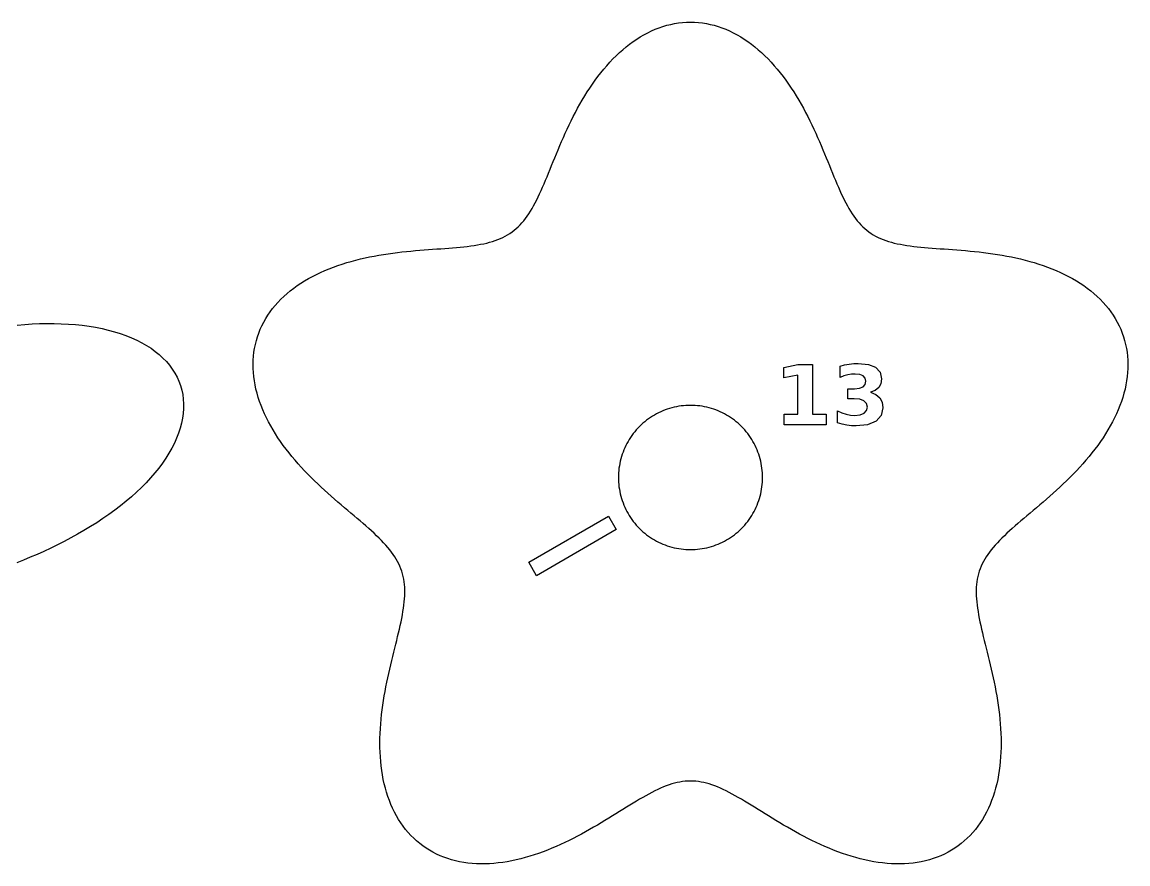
# Model space of a CAD drawing. Header units: millimetres. Extents: x 0 to 479, y 10 to 280.
# Drawn here: x 374.2 to 437.8, y 112.4 to 160.9 of the extents above; entities that cross this region are included whole.
import ezdxf

# ---------------------------------------------------------------- set-up
doc = ezdxf.new("R2010")
doc.units = ezdxf.units.MM
doc.layers.add('CUT', color=1, linetype='Continuous')
doc.layers.add('ENGRAVE', color=7, linetype='Continuous')

msp = doc.modelspace()

# ---------------------------------------------------------------- linework, layer by layer
at = {"layer": 'CUT'}
for points in [[(434.278, 134.471), (434.085, 134.285), (433.892, 134.103), (433.698, 133.924), (433.504, 133.749), (433.31, 133.576), (433.118, 133.407), (432.926, 133.241), (432.736, 133.078), (432.547, 132.918), (432.361, 132.76), (432.178, 132.606), (431.997, 132.454), (431.82, 132.304), (431.647, 132.157), (431.477, 132.012), (431.311, 131.869), (431.15, 131.727), (430.994, 131.588), (430.843, 131.449), (430.697, 131.312), (430.557, 131.176), (430.422, 131.041), (430.293, 130.907), (430.17, 130.772), (430.053, 130.639), (429.943, 130.505), (429.839, 130.37), (429.742, 130.236), (429.651, 130.101), (429.567, 129.964), (429.489, 129.827), (429.419, 129.688), (429.355, 129.548), (429.298, 129.406), (429.247, 129.262), (429.204, 129.116), (429.166, 128.968), (429.136, 128.817), (429.111, 128.663), (429.093, 128.507), (429.081, 128.347), (429.075, 128.184), (429.075, 128.018), (429.08, 127.848), (429.09, 127.675), (429.106, 127.498), (429.127, 127.317), (429.152, 127.133), (429.182, 126.944), (429.215, 126.752), (429.253, 126.555), (429.294, 126.354), (429.338, 126.149), (429.385, 125.94), (429.435, 125.727), (429.487, 125.51), (429.541, 125.289), (429.596, 125.064), (429.653, 124.835), (429.711, 124.602), (429.769, 124.365), (429.827, 124.125), (429.885, 123.881), (429.942, 123.634), (429.999, 123.384), (430.054, 123.131), (430.108, 122.875), (430.159, 122.616), (430.209, 122.355), (430.255, 122.092), (430.299, 121.826), (430.34, 121.559), (430.376, 121.291), (430.409, 121.021), (430.438, 120.751), (430.462, 120.48), (430.482, 120.208), (430.496, 119.937), (430.505, 119.666), (430.509, 119.395), (430.506, 119.125), (430.498, 118.857), (430.484, 118.589), (430.463, 118.324), (430.435, 118.061), (430.401, 117.801), (430.36, 117.543), (430.312, 117.289), (430.257, 117.038), (430.195, 116.791), (430.126, 116.548), (430.049, 116.309), (429.965, 116.076), (429.874, 115.847), (429.775, 115.624), (429.669, 115.407), (429.556, 115.195), (429.435, 114.99), (429.307, 114.791), (429.172, 114.599), (429.03, 114.414), (428.881, 114.236), (428.725, 114.066), (428.562, 113.904), (428.393, 113.749), (428.218, 113.602), (428.036, 113.464), (427.848, 113.333), (427.654, 113.212), (427.454, 113.098), (427.249, 112.994), (427.039, 112.898), (426.824, 112.811), (426.604, 112.733), (426.38, 112.664), (426.151, 112.604), (425.919, 112.553), (425.683, 112.51), (425.443, 112.477), (425.2, 112.452), (424.955, 112.435), (424.707, 112.428), (424.456, 112.429), (424.204, 112.438), (423.95, 112.455), (423.694, 112.48), (423.437, 112.513), (423.18, 112.554), (422.921, 112.602), (422.663, 112.657), (422.404, 112.719), (422.146, 112.788), (421.888, 112.863), (421.63, 112.945), (421.374, 113.032), (421.119, 113.124), (420.865, 113.221), (420.613, 113.324), (420.362, 113.431), (420.114, 113.541), (419.868, 113.656), (419.624, 113.774), (419.383, 113.895), (419.144, 114.019), (418.908, 114.144), (418.675, 114.272), (418.445, 114.401), (418.218, 114.531), (417.994, 114.662), (417.774, 114.793), (417.556, 114.924), (417.342, 115.055), (417.132, 115.184), (416.925, 115.312), (416.721, 115.439), (416.521, 115.564), (416.324, 115.686), (416.13, 115.806), (415.94, 115.922), (415.752, 116.035), (415.568, 116.145), (415.387, 116.25), (415.209, 116.351), (415.033, 116.448), (414.861, 116.539), (414.69, 116.626), (414.523, 116.707), (414.357, 116.782), (414.194, 116.852), (414.032, 116.916), (413.872, 116.973), (413.714, 117.024), (413.558, 117.068), (413.402, 117.106), (413.248, 117.137), (413.094, 117.162), (412.941, 117.179), (412.788, 117.19), (412.636, 117.193), (412.483, 117.19), (412.331, 117.179), (412.177, 117.162), (412.024, 117.137), (411.869, 117.106), (411.714, 117.068), (411.557, 117.024), (411.399, 116.973), (411.239, 116.916), (411.078, 116.852), (410.914, 116.782), (410.749, 116.707), (410.581, 116.626), (410.411, 116.539), (410.238, 116.448), (410.063, 116.351), (409.884, 116.25), (409.703, 116.145), (409.519, 116.035), (409.332, 115.922), (409.141, 115.806), (408.948, 115.686), (408.751, 115.564), (408.55, 115.439), (408.346, 115.312), (408.139, 115.184), (407.929, 115.055), (407.715, 114.924), (407.498, 114.793), (407.277, 114.662), (407.054, 114.531), (406.827, 114.401), (406.597, 114.272), (406.363, 114.144), (406.128, 114.019), (405.889, 113.895), (405.647, 113.774), (405.403, 113.656), (405.157, 113.541), (404.909, 113.431), (404.658, 113.324), (404.406, 113.221), (404.152, 113.124), (403.897, 113.032), (403.641, 112.945), (403.384, 112.863), (403.126, 112.788), (402.867, 112.719), (402.609, 112.657), (402.35, 112.602), (402.092, 112.554), (401.834, 112.513), (401.577, 112.48), (401.322, 112.455), (401.068, 112.438), (400.815, 112.429), (400.565, 112.428), (400.316, 112.435), (400.071, 112.452), (399.828, 112.477), (399.589, 112.51), (399.352, 112.553), (399.12, 112.604), (398.891, 112.664), (398.667, 112.733), (398.447, 112.811), (398.232, 112.898), (398.022, 112.994), (397.817, 113.098), (397.617, 113.212), (397.424, 113.333), (397.236, 113.464), (397.054, 113.602), (396.878, 113.749), (396.709, 113.904), (396.546, 114.066), (396.39, 114.236), (396.241, 114.414), (396.099, 114.599), (395.964, 114.791), (395.836, 114.99), (395.715, 115.195), (395.602, 115.407), (395.496, 115.624), (395.397, 115.847), (395.306, 116.076), (395.222, 116.309), (395.145, 116.548), (395.076, 116.791), (395.014, 117.038), (394.959, 117.289), (394.911, 117.543), (394.87, 117.801), (394.836, 118.061), (394.809, 118.324), (394.788, 118.589), (394.773, 118.857), (394.765, 119.125), (394.763, 119.395), (394.766, 119.666), (394.775, 119.937), (394.79, 120.208), (394.809, 120.48), (394.833, 120.751), (394.862, 121.021), (394.895, 121.291), (394.932, 121.559), (394.972, 121.826), (395.016, 122.092), (395.063, 122.355), (395.112, 122.616), (395.164, 122.875), (395.217, 123.131), (395.273, 123.384), (395.329, 123.634), (395.386, 123.881), (395.444, 124.125), (395.503, 124.365), (395.561, 124.602), (395.618, 124.835), (395.675, 125.064), (395.73, 125.289), (395.784, 125.51), (395.836, 125.727), (395.886, 125.94), (395.933, 126.149), (395.977, 126.354), (396.018, 126.555), (396.056, 126.752), (396.09, 126.944), (396.119, 127.133), (396.145, 127.317), (396.165, 127.498), (396.181, 127.675), (396.191, 127.848), (396.197, 128.018), (396.196, 128.184), (396.19, 128.347), (396.178, 128.507), (396.16, 128.663), (396.136, 128.817), (396.105, 128.968), (396.068, 129.116), (396.024, 129.262), (395.973, 129.406), (395.916, 129.548), (395.852, 129.688), (395.782, 129.827), (395.704, 129.964), (395.62, 130.101), (395.53, 130.236), (395.432, 130.37), (395.328, 130.505), (395.218, 130.639), (395.101, 130.772), (394.978, 130.907), (394.849, 131.041), (394.715, 131.176), (394.574, 131.312), (394.428, 131.449), (394.277, 131.588), (394.121, 131.727), (393.96, 131.869), (393.794, 132.012), (393.625, 132.157), (393.451, 132.304), (393.274, 132.454), (393.093, 132.606), (392.91, 132.76), (392.724, 132.918), (392.536, 133.078), (392.345, 133.241), (392.154, 133.407), (391.961, 133.576), (391.767, 133.749), (391.573, 133.924), (391.38, 134.103), (391.186, 134.285), (390.994, 134.471), (390.802, 134.66), (390.613, 134.852), (390.425, 135.047), (390.24, 135.246), (390.058, 135.448), (389.879, 135.653), (389.704, 135.862), (389.532, 136.073), (389.366, 136.287), (389.204, 136.504), (389.047, 136.723), (388.896, 136.946), (388.751, 137.17), (388.612, 137.397), (388.479, 137.626), (388.354, 137.857), (388.235, 138.089), (388.124, 138.323), (388.021, 138.558), (387.926, 138.795), (387.84, 139.032), (387.762, 139.27), (387.692, 139.508), (387.632, 139.747), (387.58, 139.985), (387.538, 140.224), (387.506, 140.461), (387.483, 140.698), (387.469, 140.934), (387.466, 141.169), (387.472, 141.402), (387.488, 141.634), (387.514, 141.863), (387.55, 142.09), (387.596, 142.315), (387.652, 142.537), (387.718, 142.756), (387.794, 142.972), (387.879, 143.184), (387.974, 143.393), (388.078, 143.598), (388.192, 143.799), (388.315, 143.996), (388.447, 144.188), (388.588, 144.376), (388.737, 144.559), (388.895, 144.737), (389.061, 144.91), (389.235, 145.078), (389.417, 145.241), (389.606, 145.399), (389.802, 145.551), (390.005, 145.697), (390.215, 145.838), (390.431, 145.974), (390.652, 146.103), (390.88, 146.228), (391.112, 146.346), (391.349, 146.459), (391.591, 146.566), (391.837, 146.668), (392.086, 146.764), (392.339, 146.855), (392.595, 146.941), (392.853, 147.021), (393.114, 147.096), (393.377, 147.167), (393.641, 147.232), (393.906, 147.293), (394.172, 147.349), (394.439, 147.401), (394.706, 147.449), (394.972, 147.493), (395.238, 147.533), (395.503, 147.57), (395.766, 147.604), (396.028, 147.635), (396.288, 147.663), (396.546, 147.689), (396.802, 147.712), (397.054, 147.734), (397.304, 147.754), (397.551, 147.773), (397.794, 147.791), (398.033, 147.808), (398.268, 147.825), (398.5, 147.842), (398.727, 147.859), (398.949, 147.877), (399.167, 147.895), (399.38, 147.915), (399.589, 147.936), (399.793, 147.959), (399.991, 147.984), (400.185, 148.012), (400.373, 148.042), (400.557, 148.075), (400.735, 148.111), (400.908, 148.151), (401.076, 148.194), (401.239, 148.242), (401.397, 148.293), (401.55, 148.35), (401.698, 148.41), (401.841, 148.476), (401.98, 148.547), (402.114, 148.623), (402.244, 148.704), (402.369, 148.791), (402.49, 148.883), (402.608, 148.981), (402.721, 149.085), (402.831, 149.195), (402.938, 149.311), (403.042, 149.433), (403.142, 149.561), (403.24, 149.696), (403.336, 149.836), (403.429, 149.982), (403.52, 150.135), (403.61, 150.293), (403.698, 150.457), (403.785, 150.627), (403.871, 150.803), (403.956, 150.984), (404.041, 151.17), (404.125, 151.362), (404.21, 151.559), (404.295, 151.761), (404.381, 151.967), (404.467, 152.178), (404.554, 152.392), (404.643, 152.611), (404.734, 152.833), (404.826, 153.059), (404.92, 153.287), (405.016, 153.519), (405.115, 153.752), (405.216, 153.988), (405.32, 154.225), (405.428, 154.464), (405.538, 154.703), (405.651, 154.944), (405.768, 155.184), (405.889, 155.424), (406.013, 155.664), (406.141, 155.903), (406.273, 156.14), (406.409, 156.376), (406.548, 156.61), (406.692, 156.841), (406.84, 157.069), (406.992, 157.294), (407.149, 157.515), (407.309, 157.732), (407.474, 157.944), (407.642, 158.152), (407.815, 158.354), (407.992, 158.551), (408.172, 158.741), (408.357, 158.926), (408.545, 159.103), (408.737, 159.274), (408.933, 159.437), (409.131, 159.593), (409.334, 159.741), (409.539, 159.881), (409.747, 160.012), (409.958, 160.134), (410.172, 160.248), (410.388, 160.352), (410.606, 160.448), (410.826, 160.533), (411.049, 160.609), (411.272, 160.675), (411.497, 160.731), (411.724, 160.777), (411.951, 160.813), (412.179, 160.839), (412.407, 160.855), (412.636, 160.86), (412.864, 160.855), (413.093, 160.839), (413.32, 160.813), (413.548, 160.777), (413.774, 160.731), (413.999, 160.675), (414.223, 160.609), (414.445, 160.533), (414.665, 160.448), (414.883, 160.352), (415.1, 160.248), (415.313, 160.134), (415.524, 160.012), (415.732, 159.881), (415.938, 159.741), (416.14, 159.593), (416.339, 159.437), (416.534, 159.274), (416.726, 159.103), (416.914, 158.926), (417.099, 158.741), (417.28, 158.551), (417.456, 158.354), (417.629, 158.152), (417.798, 157.944), (417.962, 157.732), (418.123, 157.515), (418.279, 157.294), (418.431, 157.069), (418.579, 156.841), (418.723, 156.61), (418.863, 156.376), (418.999, 156.14), (419.13, 155.903), (419.258, 155.664), (419.383, 155.424), (419.503, 155.184), (419.62, 154.944), (419.733, 154.703), (419.844, 154.464), (419.951, 154.225), (420.055, 153.988), (420.156, 153.752), (420.255, 153.519), (420.351, 153.287), (420.446, 153.059), (420.538, 152.833), (420.628, 152.611), (420.717, 152.392), (420.804, 152.178), (420.891, 151.967), (420.976, 151.761), (421.061, 151.559), (421.146, 151.362), (421.231, 151.17), (421.315, 150.984), (421.401, 150.803), (421.487, 150.627), (421.573, 150.457), (421.661, 150.293), (421.751, 150.135), (421.842, 149.982), (421.936, 149.836), (422.031, 149.696), (422.129, 149.561), (422.23, 149.433), (422.333, 149.311), (422.44, 149.195), (422.55, 149.085), (422.664, 148.981), (422.781, 148.883), (422.902, 148.791), (423.028, 148.704), (423.157, 148.623), (423.291, 148.547), (423.43, 148.476), (423.573, 148.41), (423.721, 148.35), (423.874, 148.293), (424.032, 148.242), (424.195, 148.194), (424.363, 148.151), (424.536, 148.111), (424.715, 148.075), (424.898, 148.042), (425.086, 148.012), (425.28, 147.984), (425.479, 147.959), (425.682, 147.936), (425.891, 147.915), (426.104, 147.895), (426.322, 147.877), (426.545, 147.859), (426.772, 147.842), (427.003, 147.825), (427.238, 147.808), (427.478, 147.791), (427.721, 147.773), (427.967, 147.754), (428.217, 147.734), (428.47, 147.712), (428.725, 147.689), (428.983, 147.663), (429.243, 147.635), (429.505, 147.604), (429.769, 147.57), (430.033, 147.533), (430.299, 147.493), (430.566, 147.449), (430.832, 147.401), (431.099, 147.349), (431.365, 147.293), (431.63, 147.232), (431.894, 147.167), (432.157, 147.096), (432.418, 147.021), (432.676, 146.941), (432.932, 146.855), (433.185, 146.764), (433.435, 146.668), (433.68, 146.566), (433.922, 146.459), (434.159, 146.346), (434.392, 146.228), (434.619, 146.103), (434.84, 145.974), (435.056, 145.838), (435.266, 145.697), (435.469, 145.551), (435.665, 145.399), (435.854, 145.241), (436.036, 145.078), (436.21, 144.91), (436.376, 144.737), (436.534, 144.559), (436.684, 144.376), (436.825, 144.188), (436.957, 143.996), (437.079, 143.799), (437.193, 143.598), (437.298, 143.393), (437.393, 143.184), (437.478, 142.972), (437.553, 142.756), (437.619, 142.537), (437.675, 142.315), (437.721, 142.09), (437.757, 141.863), (437.783, 141.634), (437.799, 141.402), (437.805, 141.169), (437.802, 140.934), (437.789, 140.698), (437.765, 140.461), (437.733, 140.224), (437.691, 139.985), (437.64, 139.747), (437.579, 139.508), (437.51, 139.27), (437.432, 139.032), (437.345, 138.795), (437.25, 138.558), (437.147, 138.323), (437.036, 138.089), (436.918, 137.857), (436.792, 137.626), (436.66, 137.397), (436.521, 137.17), (436.375, 136.946), (436.224, 136.723), (436.068, 136.504), (435.906, 136.287), (435.739, 136.073), (435.568, 135.862), (435.392, 135.653), (435.213, 135.448), (435.031, 135.246), (434.846, 135.047), (434.659, 134.852), (434.469, 134.66), (434.278, 134.471)], [(416.783, 134.796), (416.777, 134.931), (416.766, 135.067), (416.75, 135.201), (416.73, 135.336), (416.706, 135.469), (416.677, 135.602), (416.644, 135.734), (416.607, 135.864), (416.565, 135.994), (416.52, 136.122), (416.47, 136.248), (416.416, 136.372), (416.358, 136.495), (416.296, 136.616), (416.23, 136.735), (416.16, 136.851), (416.086, 136.965), (416.009, 137.077), (415.928, 137.186), (415.844, 137.292), (415.756, 137.396), (415.665, 137.497), (415.57, 137.594), (415.473, 137.689), (415.372, 137.78), (415.268, 137.868), (415.162, 137.952), (415.053, 138.033), (414.941, 138.11), (414.827, 138.184), (414.711, 138.254), (414.592, 138.32), (414.471, 138.382), (414.348, 138.44), (414.224, 138.494), (414.097, 138.544), (413.97, 138.59), (413.84, 138.631), (413.71, 138.668), (413.578, 138.701), (413.445, 138.73), (413.312, 138.754), (413.177, 138.774), (413.042, 138.79), (412.907, 138.801), (412.771, 138.808), (412.636, 138.81), (412.5, 138.808), (412.364, 138.801), (412.229, 138.79), (412.094, 138.774), (411.96, 138.754), (411.826, 138.73), (411.693, 138.701), (411.562, 138.668), (411.431, 138.631), (411.302, 138.59), (411.174, 138.544), (411.048, 138.494), (410.923, 138.44), (410.8, 138.382), (410.679, 138.32), (410.561, 138.254), (410.444, 138.184), (410.33, 138.11), (410.218, 138.033), (410.109, 137.952), (410.003, 137.868), (409.899, 137.78), (409.799, 137.689), (409.701, 137.594), (409.607, 137.497), (409.516, 137.396), (409.428, 137.292), (409.343, 137.186), (409.262, 137.077), (409.185, 136.965), (409.111, 136.851), (409.042, 136.735), (408.976, 136.616), (408.914, 136.495), (408.856, 136.372), (408.802, 136.248), (408.752, 136.122), (408.706, 135.994), (408.664, 135.864), (408.627, 135.734), (408.594, 135.602), (408.565, 135.469), (408.541, 135.336), (408.521, 135.201), (408.506, 135.067), (408.495, 134.931), (408.488, 134.796), (408.486, 134.66), (408.488, 134.524), (408.495, 134.388), (408.506, 134.253), (408.521, 134.118), (408.541, 133.984), (408.565, 133.85), (408.594, 133.717), (408.627, 133.586), (408.664, 133.455), (408.706, 133.326), (408.752, 133.198), (408.802, 133.072), (408.856, 132.947), (408.914, 132.824), (408.976, 132.703), (409.042, 132.585), (409.111, 132.468), (409.185, 132.354), (409.262, 132.242), (409.343, 132.133), (409.428, 132.027), (409.516, 131.923), (409.607, 131.823), (409.701, 131.725), (409.799, 131.631), (409.899, 131.54), (410.003, 131.452), (410.109, 131.367), (410.218, 131.286), (410.33, 131.209), (410.444, 131.136), (410.561, 131.066), (410.679, 131), (410.8, 130.938), (410.923, 130.88), (411.048, 130.826), (411.174, 130.776), (411.302, 130.73), (411.431, 130.688), (411.562, 130.651), (411.693, 130.618), (411.826, 130.589), (411.96, 130.565), (412.094, 130.545), (412.229, 130.53), (412.364, 130.519), (412.5, 130.512), (412.636, 130.51), (412.771, 130.512), (412.907, 130.519), (413.042, 130.53), (413.177, 130.545), (413.312, 130.565), (413.445, 130.589), (413.578, 130.618), (413.71, 130.651), (413.84, 130.688), (413.97, 130.73), (414.097, 130.776), (414.224, 130.826), (414.348, 130.88), (414.471, 130.938), (414.592, 131), (414.711, 131.066), (414.827, 131.136), (414.941, 131.209), (415.053, 131.286), (415.162, 131.367), (415.268, 131.452), (415.372, 131.54), (415.473, 131.631), (415.57, 131.725), (415.665, 131.823), (415.756, 131.923), (415.844, 132.027), (415.928, 132.133), (416.009, 132.242), (416.086, 132.354), (416.16, 132.468), (416.23, 132.585), (416.296, 132.703), (416.358, 132.824), (416.416, 132.947), (416.47, 133.072), (416.52, 133.198), (416.565, 133.326), (416.607, 133.455), (416.644, 133.586), (416.677, 133.717), (416.706, 133.85), (416.73, 133.984), (416.75, 134.118), (416.766, 134.253), (416.777, 134.388), (416.783, 134.524), (416.786, 134.66), (416.783, 134.796)]]:
    msp.add_lwpolyline(points, close=True, dxfattribs=at)
msp.add_lwpolyline([(373.892, 143.427), (374.321, 143.464), (374.749, 143.492), (375.175, 143.511), (375.597, 143.52), (376.015, 143.519), (376.429, 143.509), (376.838, 143.488), (377.24, 143.457), (377.635, 143.416), (378.023, 143.364), (378.403, 143.301), (378.773, 143.228), (379.134, 143.143), (379.484, 143.049), (379.823, 142.943), (380.151, 142.827), (380.466, 142.7), (380.768, 142.563), (381.057, 142.416), (381.331, 142.259), (381.591, 142.091), (381.836, 141.915), (382.065, 141.729), (382.278, 141.534), (382.474, 141.33), (382.654, 141.118), (382.816, 140.898), (382.961, 140.671), (383.088, 140.436), (383.197, 140.194), (383.288, 139.946), (383.36, 139.692), (383.414, 139.432), (383.449, 139.168), (383.466, 138.898), (383.464, 138.625), (383.443, 138.348), (383.404, 138.068), (383.346, 137.785), (383.27, 137.5), (383.176, 137.213), (383.064, 136.925), (382.935, 136.637), (382.788, 136.348), (382.624, 136.059), (382.443, 135.772), (382.247, 135.485), (382.034, 135.2), (381.807, 134.918), (381.564, 134.638), (381.308, 134.36), (381.038, 134.087), (380.755, 133.816), (380.459, 133.55), (380.152, 133.289), (379.833, 133.032), (379.505, 132.781), (379.166, 132.534), (378.819, 132.293), (378.464, 132.059), (378.102, 131.83), (377.732, 131.607), (377.358, 131.391), (376.978, 131.182), (376.594, 130.979), (376.207, 130.782), (375.817, 130.593), (375.426, 130.41), (375.426, 130.41), (375.034, 130.235), (374.642, 130.066), (374.25, 129.903), (373.861, 129.748)], dxfattribs=at)
at = {"layer": 'ENGRAVE'}
for points in [[(418.813, 140.552), (418.001, 140.384), (418.001, 140.993), (418.808, 141.161), (419.658, 141.161), (419.658, 138.309), (420.449, 138.309), (420.449, 137.691), (418.022, 137.691), (418.022, 138.309), (418.813, 138.309), (418.813, 140.552)], [(423.663, 138.992), (423.709, 138.676), (423.61, 138.222), (423.313, 137.892), (422.828, 137.69), (422.161, 137.623), (421.893, 137.634), (421.625, 137.666), (421.358, 137.72), (421.094, 137.796), (421.094, 138.486), (421.344, 138.376), (421.592, 138.296), (421.838, 138.248), (422.08, 138.232), (422.394, 138.263), (422.625, 138.355), (422.767, 138.505), (422.814, 138.709), (422.766, 138.917), (422.62, 139.068), (422.38, 139.16), (422.047, 139.19), (421.689, 139.19), (421.689, 139.766), (422.065, 139.766), (422.36, 139.793), (422.567, 139.872), (422.691, 140.005), (422.732, 140.194), (422.692, 140.371), (422.572, 140.503), (422.379, 140.585), (422.119, 140.612), (421.902, 140.6), (421.682, 140.563), (421.462, 140.503), (421.243, 140.419), (421.243, 141.074), (421.507, 141.139), (421.768, 141.186), (422.026, 141.214), (422.28, 141.223), (422.87, 141.168), (423.291, 141.001), (423.543, 140.723), (423.627, 140.333), (423.587, 140.056), (423.466, 139.835), (423.268, 139.669), (422.993, 139.562), (423.302, 139.438), (423.526, 139.247), (423.663, 138.992)], [(403.325, 129.784), (407.911, 132.442), (408.362, 131.663), (403.777, 129.006), (403.325, 129.784)]]:
    msp.add_lwpolyline(points, close=True, dxfattribs=at)

doc.saveas('drawing.dxf')
